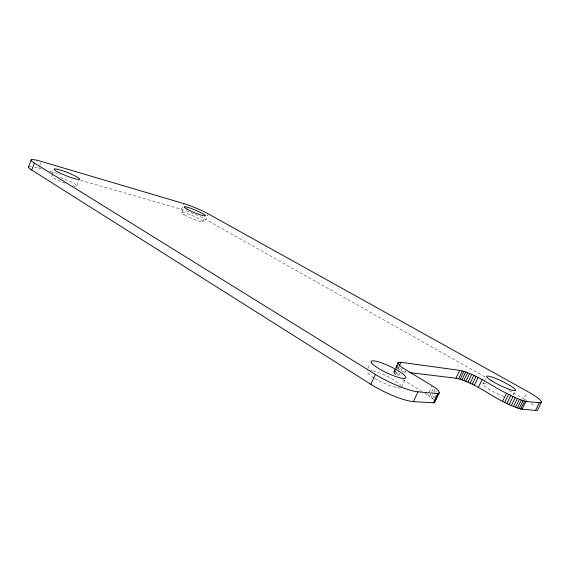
<?xml version="1.0" encoding="UTF-8"?>
<svg xmlns="http://www.w3.org/2000/svg" width="570" height="570" viewBox="0 0 570 570"><rect width="100%" height="100%" fill="white"/><g stroke="black" fill="none" stroke-linecap="round" stroke-linejoin="round"><path stroke-width="0.43" stroke-dasharray="2.85 2.14" d="M398.209 372.659L396.82 375.651L394.098 372.894L393.82 371.683L395.316 368.469M34.435 167.067A22.964 3.071 21.3 0 1 38.732 168.178L39.594 165.934M39.879 165.179L41.311 161.438M52.098 174.655L53.566 170.85M76.957 185.734L79.016 180.462M80.612 180.248L181.481 209.311L183.825 203.618M181.816 212.71L183.618 208.328M203.027 221.588L204.844 217.22M484.984 376.948L205.791 219.493L208.157 213.828M367.878 368.427L370.03 363.753M395.687 367.664L397.931 362.841M393.82 371.683L395.637 368.092M396.007 367.287L397.504 364.08M393.806 372.217L394.554 370.607M396.05 367.379L397.924 363.354M395.894 368.669L394.775 371.063L394.148 371.298M396.264 367.871L398.124 363.874M394.098 372.894L395.822 369.189M396.164 368.448L398.231 364.002M394.711 373.699L396.435 369.987M396.784 369.239L398.857 364.786M398.003 368.683L398.736 367.094M395.616 374.625L397.696 370.151M398.045 369.41L399.086 367.173M399.599 369.674L400.297 368.184M398.644 376.015L400.731 371.519M401.08 370.771L402.477 367.778M404.757 373.151L406.161 370.144M401.515 387.137L404.807 380.097M433.656 399.577L427.806 394.96L428.897 392.659M429.26 391.889L432.16 385.755M429.645 396.214L431.462 392.367M431.825 391.597L434.012 386.987M431.248 397.411L433.442 392.787M433.806 392.018L435.63 388.17M432.594 398.544L435.159 393.136M435.53 392.359L436.264 390.82M434.39 398.031L436.599 393.386M482.89 384.209L483.987 381.928M484.357 381.166L485.825 378.124M513.029 395.145L514.532 392.082M526.481 400.389A26.897 4.075 26.1 0 0 523.759 398.815L526.68 392.873M402.178 371.711L406.588 372.246M38.732 168.178L42.151 169.162M49.839 171.385L60.099 174.335M509.024 390.507L523.759 398.815M402.684 379.613L421.893 391.348M424.849 393.15L427.806 394.96M60.306 177.598A13.68 1.838 21.4 0 1 75.439 184.352A13.68 1.838 21.4 0 1 72.297 185.613M65.087 183.284A13.68 1.838 21.4 0 1 53.58 177.968A13.68 1.838 21.4 0 1 52.925 175.724M400.625 387.821A19.195 3.805 25.4 0 1 374.625 378.245M373.991 377.853A19.195 3.805 25.4 0 1 366.809 370.764M370.678 370.286A19.195 3.805 25.4 0 1 372.217 370.586M373.058 370.785A19.195 3.805 25.4 0 1 400.845 385.391M503.944 396.506A16.046 2.458 26 0 1 485.284 386.752A16.046 2.458 26 0 1 488.062 384.472M29.968 166.44A22.964 3.071 21.3 0 1 31.151 166.504M181.481 209.311A18.917 2.28 22.7 0 1 205.791 219.493M531.254 403.41A26.897 4.075 26.1 0 1 534.888 406.097M184.594 214.983A11.5 1.404 22.7 0 0 202.549 221.78A11.5 1.404 22.7 0 0 190.088 214.726A11.5 1.404 22.7 0 0 184.594 214.983"/><path stroke-width="0.85" d="M28.628 166.761L31.25 159.871M539.32 402.684L527.029 401.586L523.075 400.674L515.209 397.653L504.393 392.238C489.758 384.764 476.064 374.105 459.741 370.357L400.959 362.32L398.865 362.271L397.931 362.841L398.857 364.786L402.477 367.778L430.115 384.486C433.343 386.838 437.917 388.64 439.42 392.595L434.169 402.812L413.371 401.629A32.889 6.676 25.5 0 1 370.863 384.322L31.685 170.024L34.35 163.049A22.992 2.9 21.4 0 1 41.311 161.438L183.825 203.618A18.938 2.152 22.7 0 1 208.157 213.828L527.414 391.383A26.94 3.848 26 0 1 539.32 402.684L535.494 410.407L520.709 409.082L511.29 405.648L502.533 401.351C487.236 393.592 473.093 382.021 455.986 378.231L409.239 372.566M439.42 392.595L438.651 393.378L436.584 393.492L417.988 391.825A32.946 6.313 25.4 0 1 375.43 374.44L34.35 163.049M434.732 402.47L434.853 401.309M370.863 384.322L375.43 374.44M397.504 364.08L398.245 362.477M398.124 363.874L398.865 362.271M399.107 366.296L400.959 362.32M413.371 401.629L417.988 391.825M433.286 402.983L437.774 393.521M435.224 400.532L436.705 397.411M434.169 402.812L438.651 393.378M455.986 378.231L459.741 370.357M458.586 378.765L462.334 370.92M460.19 379.235L463.93 371.398M461.957 379.827L465.697 371.996M463.866 380.525L467.607 372.709M465.882 381.33L469.63 373.514M467.977 382.221L471.718 374.405M470.107 383.183L473.855 375.374M472.245 384.201L476 376.392M474.361 385.27L478.123 377.447M478.365 387.45L482.142 379.613M502.533 401.351L506.431 393.371M504.671 402.484L508.568 394.497M506.865 403.589L510.777 395.594M509.088 404.65L513 396.656M511.29 405.648L515.209 397.653M513.435 406.56L517.353 398.565M515.487 407.372L519.405 399.385M517.403 408.077L521.329 400.09M519.156 408.647L523.075 400.674M520.709 409.082L524.628 401.123M522.034 409.374L525.953 401.43M541.5 402.078L537.709 409.723A26.897 4.075 26.1 0 1 535.494 410.407M31.685 170.024A22.964 3.071 21.3 0 1 29.12 166.525M187.031 209.09A11.507 1.325 22.7 0 0 204.986 215.937A11.507 1.325 22.7 0 0 192.475 208.962A11.507 1.325 22.7 0 0 187.031 209.09M58.603 172.382A13.694 1.738 21.6 0 0 79.43 179.379A13.694 1.738 21.6 0 0 62.636 170.765A13.694 1.738 21.6 0 0 58.603 172.382M491.54 380.803A16.067 2.323 25.8 0 0 515.28 390.55A16.067 2.323 25.8 0 0 496.32 378.687A16.067 2.323 25.8 0 0 491.54 380.803M375.416 366.382A19.223 3.598 25.3 0 0 405.035 378.387A19.223 3.598 25.3 0 0 384.971 364.187A19.223 3.598 25.3 0 0 375.416 366.382"/></g></svg>
